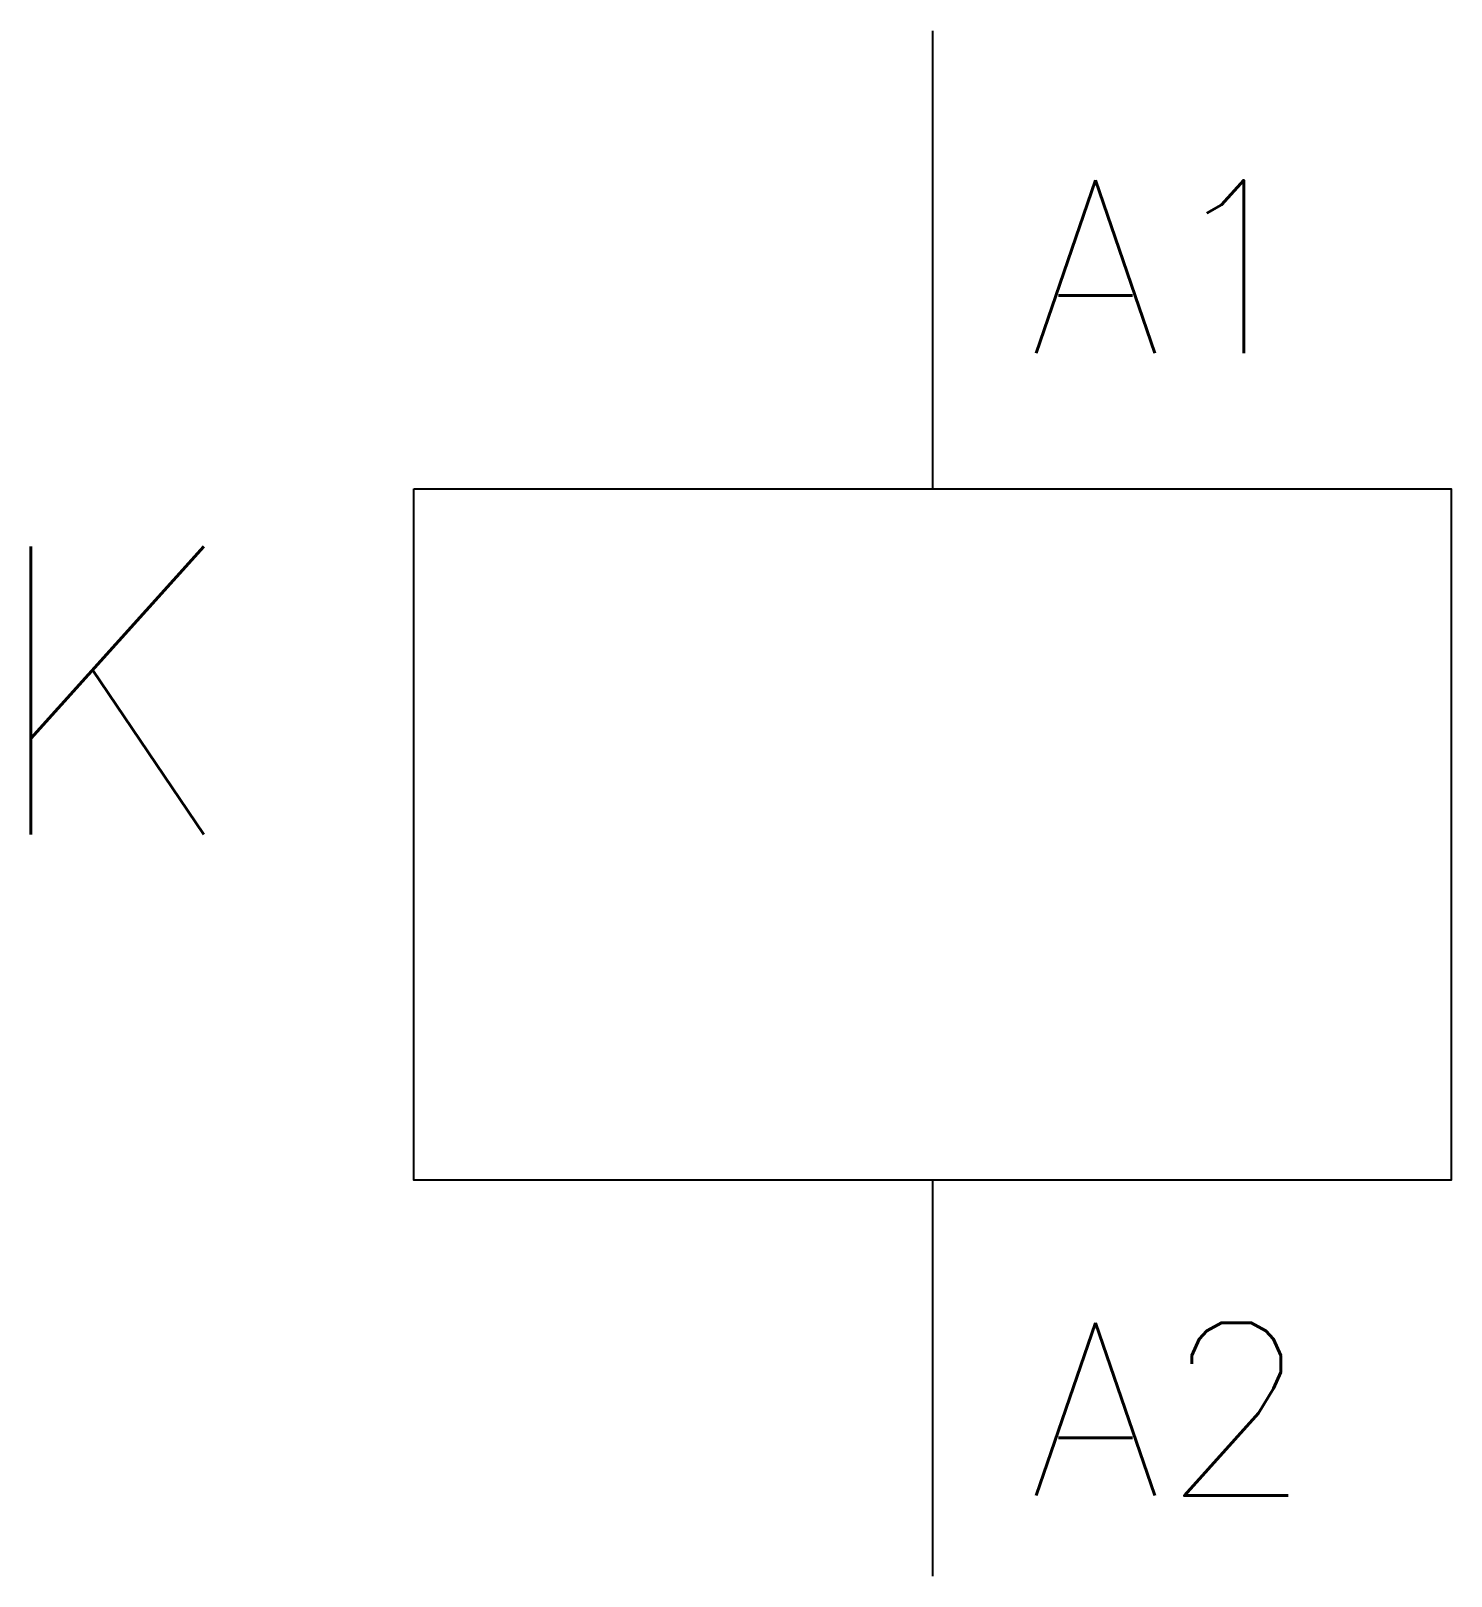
# Model space of a CAD drawing. Header units: inches. Extents: x 28.4 to 40.8, y -13.1 to 0.3.
import ezdxf
from ezdxf.enums import TextEntityAlignment as Align

# ---------------------------------------------------------------- set-up
doc = ezdxf.new("R2010")
doc.units = ezdxf.units.IN
doc.header["$MEASUREMENT"] = 0
doc.styles.add('T0', font='ROMANS.SHX')

# ---------------------------------------------------------------- blocks, each defined once
blk = doc.blocks.new('REL')
blk.add_lwpolyline([(-4.5, 0), (4.5, 0), (4.5, -6), (-4.5, -6), (-4.5, 0)])
at = {"style": 'T0'}
blk.add_text('A1', height=1.5, dxfattribs=at).set_placement((0.837, 1.178))
blk.add_text('A2', height=1.5, dxfattribs=at).set_placement((0.837, -7.236), align=Align.TOP_LEFT)
at = {"color": 1, "style": 'T0'}
blk.add_attdef('K1', text='', height=2.5, dxfattribs=at).set_placement((-6, -3), align=Align.RIGHT)

msp = doc.modelspace()

# ---------------------------------------------------------------- linework, layer by layer
at = {"linetype": 'Continuous'}
for p, q in [((36.25, 0.311), (36.25, -3.664)), ((36.25, -9.664), (36.25, -13.099))]:
    msp.add_line(p, q, dxfattribs=at)

# ---------------------------------------------------------------- block references
ref = msp.add_blockref('REL', (36.25, -3.664), dxfattribs=at)
ref.add_attrib('K1', 'K', dxfattribs={"height": 2.5, "style": 'T0'}).set_placement((30.25, -6.664), align=Align.RIGHT)

doc.saveas('drawing.dxf')
